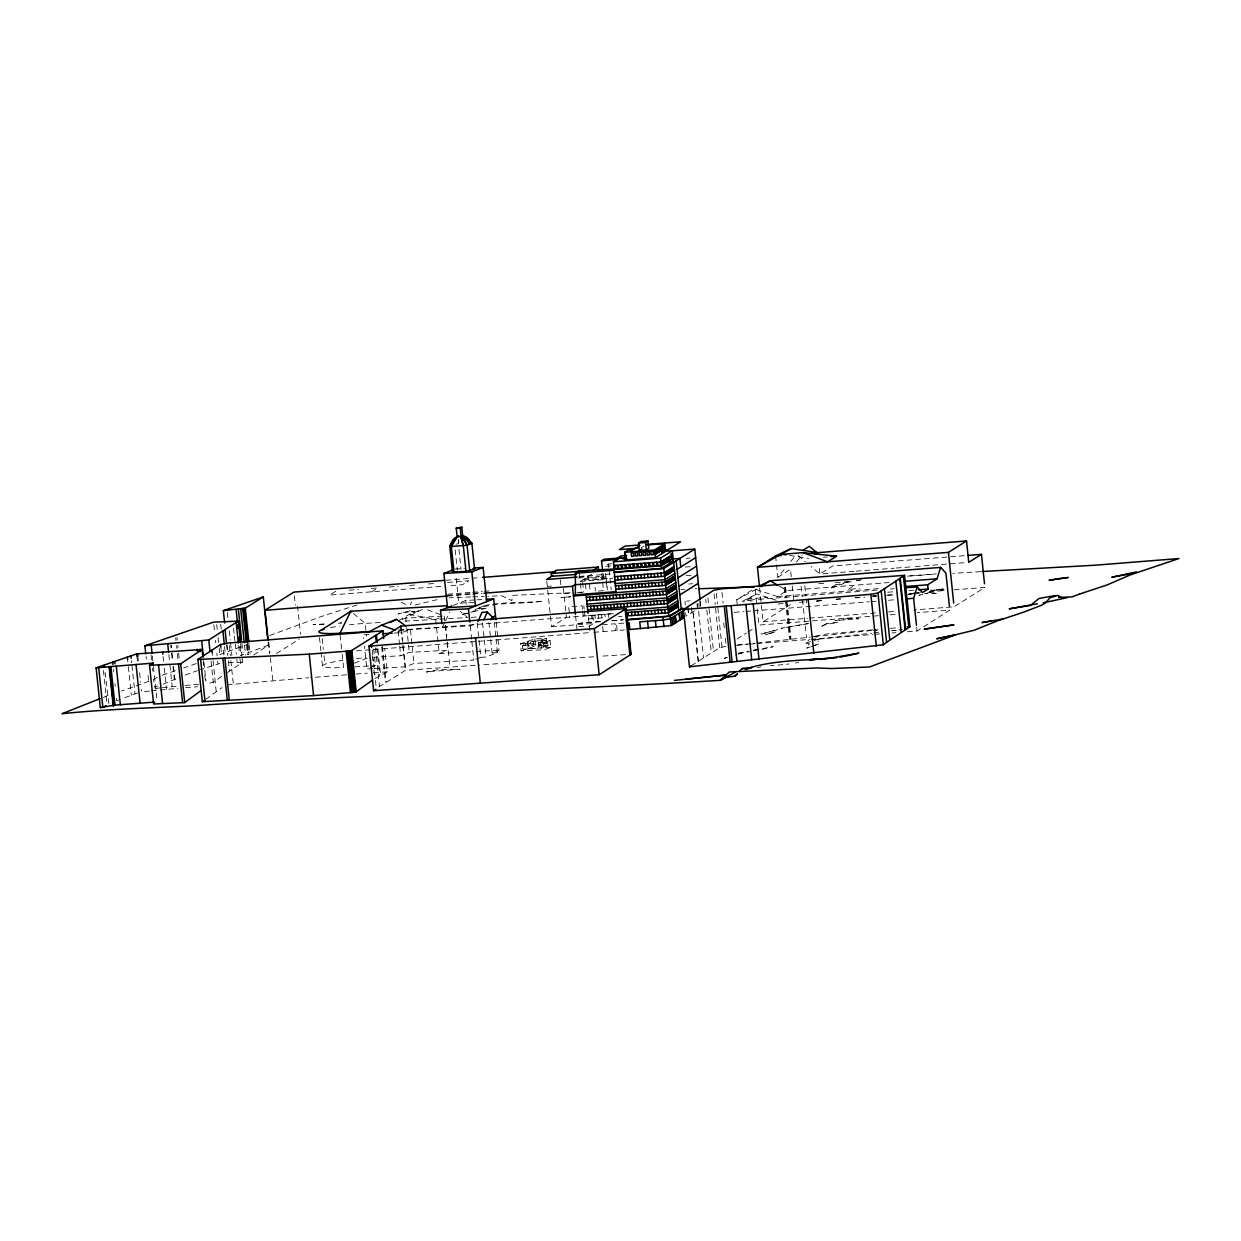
<?xml version="1.0" encoding="UTF-8"?>
<svg xmlns="http://www.w3.org/2000/svg" width="1241" height="1241" viewBox="0 0 1241 1241"><rect width="100%" height="100%" fill="white"/><g stroke="black" fill="none" stroke-linecap="round" stroke-linejoin="round"><path stroke-width="0.75" stroke-dasharray="5 3.75" d="M458.332 543.775L458.534 539.913M458.798 539.68L458.441 543M410.352 604.848L411.655 601.978M442.323 627.45L444.821 622.361M445.643 620.671L449.816 612.201M776.509 564.841L777.797 577.313L786.034 567.246M790.734 561.49L795.434 555.735M796.381 562.126L802.275 554.929M808.201 645.227L809.504 643.784L805.797 643.071L809.566 639.239M205.742 699.366L221.953 687.607M378.908 686.894L405.45 670.357L479.6 665.005M227.274 672.606L242.6 662.26L242.057 657.125M725.83 646.39L719.702 647.693L690.818 665.983M221.612 676.361L213.266 682.348L206.192 683.651M852.645 586.497L847.727 589.801L859.47 588.11M253.598 655.093L268.382 645.196L268.072 642.186M163.083 684.132L179.852 677.245M737.185 604.041L736.735 599.76L753.504 589.072M736.735 599.76L759.306 587.66M776.183 600.256L756.684 593.896L743.452 602.025M756.234 589.615L777.518 596.564L786.934 590.561L888.944 582.556M737.076 639.006L746.43 633.034M747.997 632.041L754.233 628.07M907.419 631.762L917.068 631.002L949.815 610.107L917.037 612.682M335.737 591.212L329.61 595.106L441.532 586.341M371.648 591.817L377.76 587.924L368.205 588.668M276.479 653.48L299.298 639.131M579.299 572.659L580.23 581.44L593.539 573.063M611.844 563.74L608.478 564.003L604.77 566.346L610.494 565.896M641.225 547.901L643.986 546.164M580.23 581.44L604.026 579.594L606.197 578.228L607.392 589.553M546.785 581.346L551.562 626.752L566.423 617.398L563.042 585.209M588.73 626.519L593.555 623.478L592.562 614.016M694.526 610.898L685.963 616.265L685.606 612.852M777.797 577.313L790.501 569.309L791.262 576.662M759.616 587.97L763.122 621.772L792.316 603.405M398.625 620.671L409.173 614.404L420.777 609.858M375.015 678.548L387.192 671.815L384.772 648.764M154.086 679.122L157.219 677.291M805.797 643.071L819.339 638.944L812.793 639.829L871.616 633.189M422.421 609.44L402.27 619.554M742.056 601.497L756.684 593.896M118.764 699.877L116.747 700.793L116.499 698.373M103.546 697.349L108.029 695.317M124.721 697.706L139.256 692.369M470.928 612.371L479.383 608.711L486.953 607.95L470.975 612.496M268.382 645.196L240.289 655.651M453.151 605.422L465.778 600.473L475.086 599.946M409.173 614.404L435.669 619.383L439.112 618.034M354.368 663.206L368.794 657.559M398.842 629.916L470.23 625.867L477.227 623.137L480.81 657.327L475.582 659.374M370.283 667.658L375.449 665.641L373.65 648.547M372.548 657.358L400.703 655.76L409.297 652.394L447.861 650.206L447.055 642.605M374.565 668.558L405.404 666.805L413.998 663.454L473.829 660.057L471.828 641.054M435.669 619.383L439.267 653.573L447.861 650.206M490.707 639.611L492.103 652.906L499.084 650.175L495.888 619.786M480.81 657.327L486.131 657.016L497.424 652.611L496.028 639.317M249.115 643.691L216.741 655.822M269.762 635.501L321.062 616.606L357.486 604.863M185.111 675.026L197.412 670.667M149.029 681.278L121.37 691.082M157.917 685.994L154.489 687.235L153.636 679.137M199.149 670.062L219.905 663.485M196.28 663.578L183.684 667.906M550.771 647.43L527.906 648.516L527.177 641.55L550.042 640.465L550.771 647.43L544.039 649.741L521.173 650.827L520.444 643.862L534.871 638.898L546.304 638.355L547.048 645.32L539.339 647.973L538.61 641.008L546.304 638.355M543.899 640.79L545.621 640.201L545.947 643.288M520.444 643.862L543.31 642.776L550.042 640.465M521.173 650.827L535.616 645.863L547.048 645.32M162.354 675.182L176.579 670.326M108.851 703.507L104.74 669.876M738.193 653.247L748.339 651.06M727.552 657.327L724.341 658.304L727.769 657.28M738.038 654.209L741.466 653.185L735.479 654.953M930.021 592.345L926.469 593.338L937.669 593.508L930.021 592.345L924.452 593.865M922.606 594.377L918.898 595.385L923.444 594.16M410.15 610.743L398.252 613.938L404.473 612.325L414.866 611.797L410.15 610.743L414.959 612.387M753.163 650.873L758.111 649.648M761.865 649.415L773.267 646.639L752.791 650.331M415.146 604.987L440.508 598.845M856.988 580.85L860.23 580.09M467.531 613.132L460.721 614.652L467.609 613.426M227.15 684.846L308.606 677.772M753.845 650.362L761.416 648.841M930.052 591.383L943.129 588.839L935.792 590.049L944.323 590.018M757.398 667.549L760.981 666.882M872.625 629.885L826.925 633.934L812.064 636.68L816.95 636.819L818.238 641.535M816.469 601.435L823.403 600.256M808.263 623.68L781.163 628.303L808.31 623.463M738.535 653.464L749.874 651.696M456.005 544.132L457.634 543.884M795.497 663.004L798.754 662.508M848.891 581.61L843.353 582.432L853.761 581.61M856.29 580.524L861.843 579.702M756.994 642.993L810.187 637.145M930.098 590.189L944.091 589.94M908.226 594.47L915.687 593.446M873.478 632.957L879.047 632.258L874.285 629.59L879.636 631.312M908.707 594.206L912.275 593.787M914.059 593.57L919.426 592.95M891.488 630.816L902.176 629.59L892.729 630.63M155.746 688.414L160.787 687.84M162.462 687.654L179.511 685.978M338.219 623.277L341.756 622.889L338.436 623.091M736.27 645.242L755.164 643.179M871.26 630.506L813.848 636.742M873.183 630.304L878.938 629.683M890.464 628.442L898.143 627.62M149.525 691.035L141.583 691.873L141.334 689.5M151.402 690.834L177.928 688.352M777.859 665.114L788.966 663.997M980.638 571.667L952.778 573.358M228.282 662.632L242.6 662.26M185.018 685.497L201.538 684.055M695.286 588.699L696.666 588.575M185.529 687.716L197.846 686.723M346.58 674.809L310.514 677.633M356.027 674.049L367.367 673.149M387.192 671.815L370.873 672.932M686.226 558.372L689.996 558.078M445.907 580.245L480.531 577.546M349.109 590.173L358.665 589.413M389.038 587.04L398.439 586.295M409.716 585.411L417.224 584.821M428.533 583.937L436.18 583.348M447.644 582.448L468.664 580.804L462.552 584.682L449.18 585.736M685.234 567.059L690.896 566.625M823.497 557.209L827.235 556.914M579.066 576.476L611.286 573.947M579.051 576.925L588.591 576.181L590.173 591.321M578.322 578.058L599.31 576.429L594.237 579.625L613.085 578.151M606.197 578.228L582.401 580.074L583.58 591.399M447.613 594.206L470.696 592.407M472.619 592.267L482.237 591.507M484.161 591.352L489.931 590.902M547.653 586.404L551.5 586.109M686.133 575.607L693.688 575.017M447.489 595.339L482.113 592.64M447.551 596.052L470.618 594.253M472.542 594.113L482.16 593.353M964.288 555.704L832.587 566.02L819.867 574.025L811.149 566.625M563.941 593.756L571.62 593.151M579.299 592.562L583.146 592.252M598.503 591.057L604.258 590.607M688.755 584.015L692.602 583.72M854.227 571.325L819.867 574.025L818.951 565.105M856.135 571.186L894.311 568.192M896.219 568.037L913.392 566.687M915.3 566.548L966.832 562.514M907.357 576.15L936.288 573.885M686.676 601.125L690.043 600.861M746.927 598.969L767.326 597.371M777.518 596.564L879.528 588.56M876.922 590.08L746.648 600.287L755.831 601.761M890.34 589.025L894.172 588.715M588.25 615.536L611.534 613.706M399.044 630.459L613.473 613.737M887.672 592.236L895.382 591.631M908.846 590.576L914.617 590.127M817.074 600.566L820.937 600.256M836.372 599.062L840.219 598.751M855.654 597.542L859.517 597.247M873.012 596.176L876.875 595.882M886.508 595.122L894.234 594.517M913.516 593.012L919.302 592.562M928.951 591.802L944.385 590.592M954.019 589.832L984.889 587.427L954.081 606.818L913.562 609.983M778.138 603.964L783.909 603.514M799.313 602.304L805.083 601.838M816.625 600.939L824.334 600.334M835.876 599.434L843.585 598.829M855.127 597.914L864.744 597.169M872.454 596.564L876.301 596.254M887.842 595.354L895.552 594.749M909.017 593.694L920.574 592.795M588.606 618.949L605.236 617.646L604.879 614.233M618.545 616.606L621.865 616.358M600.349 621.477L575.995 623.587L600.644 621.663M611.72 620.593L623.091 619.709M612.015 620.779L623.385 619.88M734.284 612.356L743.933 611.611M745.857 611.456L751.643 611.006M753.566 610.851L869.274 601.776M871.198 601.621L876.984 601.171M888.556 600.256L894.342 599.806M551.562 626.752L593.555 623.478M578.833 626.596L587.226 625.945M602.49 624.75L615.102 623.773L615.815 630.614M623.696 623.106L616.498 623.665L617.211 630.506M356.431 650.842L590.049 632.615L588.203 615.071M593.818 632.321L624.409 629.947M763.122 621.772L807.488 618.297M809.411 618.142L878.845 612.697M888.494 611.953L896.204 611.348M878.473 615.707L758.918 625.076L756.963 606.585M890.045 614.791L895.831 614.342M737.728 645.072L747.361 644.312M749.3 644.157L755.086 643.707M757.01 643.552L809.07 639.472M811.009 639.317L872.718 634.477M874.641 634.322L880.427 633.872M892 632.972L895.847 632.662M570.596 596.797L560.963 597.542L570.302 596.859M593.663 656.784L481.477 664.866M835.255 582.51L851.853 581.688M932.705 574.397L908.164 576.041M770.413 665.688L774.136 665.424M823.791 583.332L816.625 583.735M324.289 623.975L313.027 624.688L323.87 624.239M603.079 656.07L627.325 654.519M455.199 569.03L464.506 568.502M476.947 599.853L484.393 599.419M473.69 602.366L458.798 603.219L455.804 574.723M442.339 616.125L405.714 618.204L406.505 625.805M380.211 622.532L365.211 623.385A33.879 3.894 -6 0 0 349.45 624.75M404.83 621.136L467.578 617.568L460.364 611.503M471.301 617.366L476.885 617.041M369.042 634.492L363.256 634.818L363.66 638.619M394.095 633.065L401.805 632.631L410.414 629.265L413.998 663.454M439.267 653.573L474 651.603M475.924 651.494L499.084 650.175M492.103 652.906L497.424 652.611M354.802 666.805L375.449 665.641M372.626 668.666L366.855 668.992L364.451 646.204M680.844 589.475L684.675 589.273M570.146 592.748L512.471 595.339L511.85 600.613L501.597 595.727L487.744 596.269M544.178 642.342L537.818 642.652L537.586 640.325L543.93 640.015L544.225 643.877L547.964 642.776L548.289 645.878L545.295 646.902L544.97 643.815M576.894 592.438L583.239 592.159M470.742 596.952L449.211 597.79M472.666 596.874L484.176 596.409M872.609 595.664L876.068 595.789M789.664 555.472L808.543 558.388M427.447 609.812L442.587 615.396M398.454 631.39L401.805 632.631L403.015 644.017M401.277 602.226L406.334 604.662M779.27 586.109L786.934 590.561M353.483 613.504L365.211 623.385L366.204 632.879M798.072 555.518L805.331 561.692M916.665 627.155L917.068 631.002M804.804 585.83L805.874 596.099M806.231 599.512L806.603 602.94M801.065 586.14L802.151 596.44M802.508 599.868L806.479 637.626M785.569 587.365L786.67 597.743M787.027 601.202L791.029 639.255M784.979 587.412L786.08 597.79M786.437 601.249L790.439 639.301M784.079 587.489L785.181 597.867M785.537 601.342L789.54 639.425M755.211 589.94L756.777 604.739M721.998 592.422L723.131 603.157M723.736 622.889L724.341 628.66M725.349 638.277L725.954 644.048M716.336 593.26L717.469 604.01M717.841 607.594L721.983 647.026M714.056 593.912L715.188 604.677M715.561 608.261L719.702 647.693M707.897 597.821L708.642 604.987M709.03 608.571L713.544 651.556M705.695 599.248L706.067 602.831M706.827 610.029L711.357 653.185M700.265 601.466L700.839 606.911M699.753 600.318L700.467 607.144M698.807 603.622L699.164 607.051M698.667 611.379L703.569 658.102M697.333 603.653L697.69 607.082M696.961 603.886L697.318 607.314M691.377 607.392L691.92 612.527M688.228 607.563L688.941 614.404M687.855 607.795L688.569 614.636M685.001 601.264L685.358 604.677M608.478 564.003L608.866 567.664M609.067 569.495L611.177 589.646M605.499 573.373L607.206 589.615M608.214 613.969L608.571 617.398M603.467 574.319L604.026 579.594M602.831 573.14L603.39 578.446L605.872 576.879L584.868 578.523L586.264 591.74M601.761 573.683L603.483 590.173M601.559 614.497L601.916 617.909M602.676 626.472L603.219 631.591M598.224 614.745L598.596 618.173M595.028 587.21L595.432 591.011M594.904 615.009L595.261 618.421M591.585 615.272L591.941 618.685M583.828 605.701L584.185 609.114M584.371 610.836L584.914 615.955M580.416 583.332L581.409 592.764M582.51 609.253L582.153 605.841L568.704 606.88L569.79 617.134M582.696 610.96L583.223 616.094M575.607 616.048L577.267 631.902M560.28 579.656L560.823 584.79M543.31 642.776L544.039 649.741M534.871 638.898L535.616 645.863M494.228 622.222L495.826 637.409M488.907 622.517L490.505 637.719M482.547 622.827L484.145 638.029M484.331 639.922L486.131 657.016M470.23 625.867L471.642 639.162M465.778 600.473L466.182 604.274M458.906 549.267L461.031 569.417M455.183 549.841L457.293 569.991M445.643 625.402L446.807 636.462M447.38 642L450.002 666.867M444.262 616.017L445.069 623.618M445.271 625.511L446.853 640.713M406.707 627.698L409.297 652.394M403.216 645.925L405.404 666.805M401.091 628.877L402.255 639.937M402.829 645.475L405.45 670.357M398.113 631.064L399.509 644.358M399.711 646.266L400.703 655.76M382.43 646.359L386.153 681.697M381.701 646.825L385.424 682.271M377.993 650.175L380.661 675.585M376.892 648.081L379.808 675.833M375.434 647.926L379.482 686.428M372.269 649.974L373.432 661.081M373.727 663.857L374.891 674.964M375.48 680.518L376.054 686.071M372.393 655.853L372.983 661.422M373.851 669.783L374.441 675.352M366.328 634.058L366.545 636.199M340.143 635.159L341.942 652.254M342.144 654.147L343.54 667.441A33.879 3.894 -6 0 1 322.474 666.029L321.078 652.673M322.226 638.634L323.358 649.322M324.025 655.729L324.925 664.276M319.48 637.486L320.876 650.78M297.545 605.918L300.539 634.322M294.319 595.882L295.311 605.313M268.77 642.404L269.84 652.595M270.383 657.699L272.787 680.626M268.366 642.45L269.561 653.805M249.162 644.917L250.124 654.116M247.657 643.164L248.619 652.27M247.797 645.165L248.758 654.364M247.238 645.273L248.2 654.488M246.556 645.413L247.517 654.612M244.57 645.816L245.547 655.031M241.933 643.195L242.91 652.409M240.614 643.412L241.886 655.403M240.009 646.514L240.645 652.673M238.629 645.723L239.684 654.333M239.978 658.645L240.521 663.811M233.603 628.396L234.146 633.53M234.409 636.106L234.952 641.256M235.216 643.831L236.302 654.116M236.845 659.266L237.109 661.841M227.351 612.449L227.987 618.607M229.275 630.893L230.252 640.108M230.578 643.179L231.865 655.465M229.275 645.506L230.345 655.667M230.873 660.739L233.277 683.589M226.932 644.622L227.91 653.898M226.684 645.103L227.77 655.465M228.313 660.631L229.399 670.978M224.528 646.577L225.35 654.395M220.681 624.207L221.224 629.373M223.396 650.036L223.938 655.201M220.851 647.026L221.658 654.69M216.71 624.518L217.268 629.699M218.075 637.486L218.618 642.667M219.176 647.849L219.983 655.636M213.84 624.735L214.662 632.522M215.469 640.294L215.748 642.885M216.834 653.262L217.113 655.869M217.656 661.05L217.935 663.64M212.133 652.828L212.413 655.434M213.08 660.553L216.229 691.873M211.032 661.143L213.266 682.348M203.958 662.43L204.517 667.736M204.796 670.388L205.913 680.999M203.214 660.383L204.02 668.17M204.765 675.182L205.494 682.178M176.982 637.424L177.246 640.03M177.804 645.242L178.068 647.849M178.626 653.045L179.433 660.864M175.726 637.874L175.989 640.496M176.548 645.754L176.827 648.376M177.37 653.619L177.928 658.878M171.242 645.01L171.522 647.678M172.08 653.03L172.933 661.05M173.492 666.386L174.903 679.758M170.715 645.211L171.01 647.895M171.568 653.262L172.421 661.313M172.98 666.681L174.392 680.099M168.854 654.596L169.691 662.601M169.97 665.269L172.204 686.599M163.083 656.536L163.579 661.22M164.308 668.232L166.527 689.282M152.348 656.039L152.907 661.437M153.481 666.836L156.909 699.459M151.076 654.829L151.65 660.228M152.503 668.325L152.783 671.024M146.035 656.567L146.314 659.266M148.02 675.461L148.873 683.558M137.829 656.194L138.325 660.957M139.581 672.855L140.574 682.364M136.944 656.272L137.441 661.019M131.468 660.569L131.717 662.942M131.965 665.3L134.943 693.641M127.59 659.483L127.839 661.872M128.335 666.634L131.344 695.239M113.443 669.395L113.707 671.8M114.979 683.884L115.227 686.304M103.422 670.435L107.036 704.857M792.223 585.845L793.93 602.381M775.578 555.937L776.323 563.057M330.618 627.62A33.879 3.894 -6 0 1 339.413 626.085M322.474 666.029A33.879 3.894 -6 0 1 343.012 660.259M356.415 658.568A33.879 3.894 -6 0 1 365.94 657.746M698.264 661.251L692.943 611.146L698.264 661.251M835.969 584.713L829.919 588.529L844.004 583.456L835.969 584.713M826.506 623.634L820.223 627.015L824.908 624.828L838.249 622.175L826.506 623.634M483.494 605.918L475.443 609.44C496.927 600.908 520.739 604.925 543.17 601.078C523.283 603.281 503.024 601.389 483.494 605.918M818.657 644.063L806.759 648.112L818.657 644.063M528.619 642.652L525.424 643.753L525.827 647.631L529.038 646.53L528.619 642.652M533.444 640.992L530.233 642.093L530.636 645.972L533.847 644.87L533.444 640.992M523.888 645.087L522.29 645.63L522.616 648.733L524.214 648.174L523.888 645.087M542.193 641.38L540.487 641.969L540.812 645.056L542.519 644.467L542.193 641.38M769.606 633.515L765.775 634.803L775.656 631.669L769.606 633.515M777.766 629.652L760.873 634.151L777.766 629.652M428.145 671.66L426.299 672.048L438.445 669.566L460.054 669.271L428.145 671.66M848.099 618.499L834.991 620.624L858.927 618.747L848.099 618.499M547.746 642.9L542.658 643.148L542.906 645.475L547.995 645.227L547.746 642.9M528.232 645.041L523.144 645.289L523.547 649.167L528.635 648.919L528.232 645.041M535.848 644.684L530.776 644.932L531.179 648.795L536.252 648.562L535.848 644.684M540.936 644.451L538.392 644.56L538.796 648.438L541.34 648.314L540.936 644.451"/><path stroke-width="1.5" d="M675.818 582.556L665.905 588.792L573.497 596.006L575.359 594.827L575.405 573.233L579.113 570.907L614.481 568.999M462.412 535.957L463.932 536.36A12.162 10.921 7.8 0 1 467.904 538.47L471.875 543.372L474.574 568.999L466.011 571.465L452.453 571.884L449.769 546.242L452.469 540.362A11.836 11.541 -48.1 0 1 455.773 537.4L458.736 536.05M454.035 572.148L451.352 546.505L454.004 540.44A12.239 9.385 -76.6 0 1 456.921 537.369L458.084 536.624M916.463 625.231L913.624 598.302L917.161 586.915L905.666 587.815M904.549 586.605L927.648 584.79L937.064 578.787L940.6 567.401L770.072 580.788L758.375 586.466M671.738 557.721L671.195 553.874M477.894 621.601L481.973 612.387L487.279 612.077L493.825 618.421L490.598 619.678M483.897 619.755L487.279 612.077M324.149 629.171A33.879 3.894 -6 0 0 339.941 633.267L350.784 611.224L447.349 605.748M469.067 540.393L467.407 538.284A11.836 10.269 -36.4 0 0 464.056 536.221L457.122 536.686L449.769 546.242L451.352 546.505L457.122 536.686L456.223 528.139L461.823 527.285L462.722 535.833L466.507 539.463M100.102 698.621L62.05 713.715C107.315 708.999 152.938 707.99 198.436 705.493C372.222 693.672 546.381 691.221 720.152 680.332L725.411 677.602L735.075 676.035L737.371 673.537M739.683 671.055L741.978 668.558L751.643 667.534L745.329 669.628M886.586 642.326L909.948 626.767L904.549 575.343L721.626 588.839L713.684 590.328L683.434 609.533L689.469 666.836L883.313 644.793L886.586 642.326L881.172 590.887M383.702 638.526L382.895 630.847L229.011 642.962L220.588 644.482L197.893 659.436L202.33 701.692L313.585 695.596L355.469 692.214L372.517 680.115M629.932 655.077L631.064 654.286L626.255 608.555L400.796 626.116L368.949 646.142L373.634 690.71L599.17 674.732L629.932 655.077L625.123 609.269M735.075 676.035L737.464 674.251M201.244 690.399L184.738 702.577L153.589 704.004L149.525 665.3L153.093 663.097L153.341 665.533M202.33 701.692L203.586 700.839M149.525 665.3L180.674 663.826L202.066 649.477L202.795 656.489M103.608 707.137L105.904 705.617M904.549 575.343L877.868 593.074L870.872 594.33L683.434 609.533M321.326 630.087L350.784 611.224L351.684 611.984M760.842 586.667L770.072 580.788L777.735 585.225M927.648 584.79L928.097 589.056L922.497 592.64L917.161 586.915M145.74 653.867L144.902 645.754L208.798 639.953L238.272 621.152L240.444 641.706M457.541 536.67L458.348 536.205M689.469 666.836L690.818 665.983M375.899 689.282L373.634 690.71M268.165 640.558L264.985 610.293L293.915 592.097L443.983 580.4M197.893 659.436L309.242 654.147L351.125 650.858L382.895 630.847M576.367 574.412L551.547 576.336L551.237 573.497L556.325 570.302L598.333 567.028L598.72 570.782M553.005 575.421L546.583 579.454L577.127 577.081M602.474 569.603L601.544 560.777L604.01 559.226L625.619 557.535M593.245 570.224L598.333 567.028M638.541 543.062L641.023 541.51L648.019 540.952L648.795 548.367L646.328 549.918L639.317 550.461L638.541 543.062L645.537 542.519L648.019 540.952M646.747 544.427L680.642 541.79L655.419 557.643L625.448 559.986L624.642 552.292L628.613 549.81L633.655 549.406L639.844 545.513M484.068 593.214L572.473 586.31L575.7 584.294M616.063 558.946L620.795 555.968L626.503 555.534M616.032 592.686L613.442 561.816L619.026 558.31L626.612 557.705M625.96 556.325L625.107 553.222M639.317 550.461L641.799 548.91M625.448 559.986L626.721 559.195M624.642 552.292L654.596 549.965L664.773 543.574L665.579 551.268L694.758 549.08L700.079 599.636M613.442 561.816L660.522 558.14L672.296 550.74L673.367 560.994L661.593 568.394L614.528 572.07M673.103 558.434L661.329 565.834L614.248 569.51M670.854 561.196L669.613 561.971L670.45 561.909M613.907 572.458L663.78 568.564L694.758 549.08M674.142 566.61L664.23 572.846L614.357 576.724M674.499 570.022L664.587 576.258L614.714 580.152M677.074 569.324L695.658 557.628M674.856 573.451L664.943 579.671L615.071 583.565M675.104 575.715L665.192 581.951L615.303 585.845M675.461 579.144L665.548 585.38L615.66 589.258M677.974 577.872L696.558 566.175M676.066 584.837L666.153 591.073L586.341 597.293M678.874 586.419L697.458 574.723M676.423 588.25L666.51 594.486L586.698 600.722M676.779 591.678L666.867 597.914L587.055 604.134M677.012 593.958L667.1 600.194L587.303 606.415M679.773 594.966L698.357 583.27M677.384 597.371L667.456 603.607L587.66 609.827M677.741 600.784L667.829 607.02L626.022 610.293M677.974 603.064L668.061 609.3L628.163 612.418L628.52 615.831L668.418 612.728L678.331 606.492M626.41 620.066L670.093 616.25L682.86 608.214L668.775 616.141L626.891 619.414M684.877 609.657L682.271 611.301L683 618.142L671.164 625.573L629.808 629.513L629.094 622.687M814.623 554.556L817.664 552.648L791.246 548.569L775.578 555.937L757.475 567.323L759.43 586.093M791.246 548.569L757.475 567.323L948.434 552.369L966.537 540.983L968.74 562.359L981.46 554.355L984.501 583.751M802.974 550.29L809.334 546.288L816.594 552.447M803.16 552.648L836.589 556.185L827.607 561.832L803.16 552.648L782.125 554.308L785.894 554.882M368.949 646.142L594.33 628.582L626.255 608.555M224.652 622.998L223.349 610.65L245.299 608.121L263.309 596.905L267.746 639.162M102.755 707.463L100.288 707.525L96.115 667.844L153.093 663.097M100.288 707.525L114.948 705.105L154.768 702.096M735.417 672.126L720.152 680.332L729.305 671.97L817.136 667.968L831.423 668.527L869.445 666.991L955.958 634.632L974.092 630.257L996.911 621.058L1023.623 612.154L1041.618 605.236L1045.76 602.723L1049.777 597.929L1057.565 595.385L1060.512 596.657L1058.495 597.433L1072.053 596.89L1079.561 594.067M368.267 632.181L381.639 625.169L396.546 619.337L405.791 625.96M389.969 622.563L396.546 619.337M747.858 668.356C776.23 659.483 807.022 660.677 836.543 657.683M456.223 528.139L461.823 527.285M449.769 546.242L450.964 545.761M451.352 546.505L467.05 545.264L471.875 543.372L462.722 535.833L460.985 535.926M486.705 601.621L483.121 567.447L471.828 571.853L475.427 606.042L447.505 607.625L443.921 573.435L451.972 570.286M441.92 623.649L440.524 610.355L451.74 605.965M440.524 610.355L468.446 608.773L493.701 598.891L495.888 619.786M491.994 617.351L495.5 615.986M223.349 610.65L263.309 596.905M144.902 645.754L213.561 622.144L238.272 621.152M96.115 667.844L136.696 653.883L202.066 649.477M1079.577 594.067L1107.282 584.868L1130.101 574.971L1178.95 558.543L1095.26 565.198L981.988 571.527M1037.46 603.762L1009.166 608.866L1030.464 605.391L1039.089 598.441L1055.377 595.54M1136.523 571.884L1111.812 577.22L1132.537 573.513M845.105 656.241L858.834 653.154L830.307 658.102L809.287 659.824L825.73 658.676L820.285 659.514M955.958 634.632L936.676 638.774L954.019 635.252M1067.415 597.604L1043.2 602.831M991.73 620.888L982.019 622.579L1003.162 618.964M839.971 657.11L843.399 656.52M686.025 679.153L726.264 675.011L674.499 680.394M639.487 545.001L624.937 546.133L619.414 549.608L637.595 548.196M647.507 544.908L664.773 543.574M630.133 550.833L632.367 550.663M664.23 549.996L668.046 549.701M601.544 560.777L617.739 559.52M623.137 559.102L626.736 558.807M672.343 559.024L679.897 558.434L680.782 566.982M673.367 560.994L669.209 562.685L670.9 562.545M482.454 577.391L555.565 571.698M551.237 573.497L589.428 570.519M775.578 555.937L781.318 555.487M811.924 553.083L966.537 540.983M575.405 573.233L614.062 570.224M830.974 556.62L836.589 556.185M574.955 584.759L615.552 581.595M264.985 610.293L447.551 596.052M968.104 555.41L981.46 554.355M575.359 594.827L615.955 591.662M904.348 581.346L937.064 578.787M918.48 589.816L928.097 589.056M905.914 598.907L913.624 598.302M754.388 586.931L698.714 588.73M473.814 567.975L483.121 567.447M443.921 573.435L471.828 571.853M486.255 599.325L493.701 598.891M339.941 633.267L369.973 631.56M382.538 633.717L392.172 633.174M907.124 626.891L909.948 626.767M741.978 668.558L747.098 668.682M670.093 616.25L668.775 616.141L663.78 568.564M471.875 543.372L469.734 541.665M472.992 568.735L474.574 568.999M381.639 625.169L395.088 630.133M461.916 536.143L463.172 536.67A11.045 10.13 68.6 0 1 466.414 539.106L469.47 544.318M461.419 536.329L462.35 536.903A12.162 7.57 87.2 0 1 464.755 539.54L467.05 545.264L469.734 570.891M671.397 553.843L671.521 557.798M940.6 567.401L945.937 573.125L949.427 606.415M467.05 545.264L461.109 536.453L460.209 527.906M463.312 545.823L461.636 540.161A11.836 2.125 68.9 0 1 461.14 537.198L463.312 545.823L466.011 571.465M903.401 576.103L908.784 627.325M900.252 578.197L905.62 629.296M899.741 578.539L905.092 629.575M895.816 581.16L901.137 631.917M884.43 588.73L889.735 639.332M877.992 592.996L883.313 644.793M870.872 594.33L876.332 646.235M808.201 599.419L813.863 653.34M753.194 603.886L758.996 659.049M745.919 604.476L751.751 660.01M731.089 605.67L736.952 661.484M726.218 606.073L732.112 662.136M724.294 606.229L730.204 662.415M676.174 560.777L681.169 608.354M681.945 618.794L681.216 611.968L679.37 613.132L680.084 619.973M673.692 562.328L678.687 609.905M679.773 620.159L679.06 613.333L675.399 615.629L676.112 622.455M673.32 567.121L673.677 570.55M674.282 576.243L674.639 579.656M675.228 585.364L675.6 588.777M676.19 594.47L676.547 597.898M677.152 603.591L677.508 607.004M672.498 567.649L672.855 571.062M673.444 576.755L673.801 580.183M674.406 585.876L674.763 589.289M675.368 594.997L675.725 598.41M676.329 604.103L676.686 607.532M671.66 568.161L672.017 571.589M672.622 577.282L672.979 580.695M673.584 586.404L673.941 589.816M674.546 595.509L674.902 598.938M675.492 604.631L675.864 608.043M670.838 568.688L671.195 572.101M671.8 577.794L672.157 581.222M672.762 586.915L673.118 590.328M673.708 596.037L674.08 599.45M674.67 605.143L675.026 608.571M675.802 622.656L675.088 615.815L670.435 618.747L663.252 620.019L639.736 621.85L640.449 628.691M670.016 569.2L670.373 572.628M670.978 578.322L671.334 581.734M671.924 587.443L672.281 590.856M672.886 596.549L673.243 599.977M673.847 605.67L674.204 609.083M669.194 569.728L669.551 573.14M670.14 578.833L670.497 582.262M671.102 587.955L671.459 591.368M672.064 597.076L672.42 600.489M673.025 606.182L673.382 609.61M673.537 616.793L674.251 623.634M668.356 570.24L668.713 573.668M669.318 579.361L669.675 582.774M670.28 588.482L670.636 591.895M671.241 597.588L671.598 601.016M672.188 606.709L672.544 610.122M667.534 570.767L667.891 574.18M668.496 579.873L668.852 583.301M669.457 588.994L669.814 592.407M670.404 598.115L670.76 601.528M671.365 607.221L671.722 610.65M671.986 617.77L672.715 624.611M666.712 571.279L667.069 574.707M667.674 580.4L668.03 583.813M668.62 589.506L668.977 592.934M669.582 598.627L669.938 602.056M670.543 607.749L670.9 611.161M664.54 551.919L663.857 545.357L664.044 552.229M665.874 571.806L666.246 575.219M666.836 580.912L667.193 584.34M667.798 590.033L668.154 593.446M668.759 599.155L669.116 602.568M669.721 608.261L670.078 611.689M670.078 615.319L671.164 625.573M665.052 572.318L665.409 575.746M666.014 581.44L666.37 584.852M666.975 590.545L667.332 593.974M667.937 599.667L668.294 603.079M668.883 608.788L669.24 612.201M662.322 553.3L661.639 546.754L661.825 553.626M660.522 558.14L661.593 568.394M660.91 573.094L661.267 576.522M661.856 582.215L662.229 585.628M662.818 591.337L663.175 594.749M663.78 600.442L664.137 603.871M664.742 609.564L665.098 612.976M662.896 616.606L663.982 626.86M657.575 573.358L657.932 576.77M658.537 582.479L658.893 585.892M659.498 591.585L659.855 595.013M660.46 600.706L660.817 604.119M661.406 609.827L661.763 613.24M654.596 549.965L655.419 557.643M654.255 573.621L654.612 577.034M655.217 582.727L655.574 586.155M656.163 591.848L656.536 595.261M657.125 600.97L657.482 604.383M658.087 610.076L658.444 613.504M650.936 573.885L651.292 577.298M651.882 582.991L652.239 586.419M652.844 592.112L653.2 595.525M653.805 601.218L654.162 604.646M654.767 610.339L655.124 613.768M655.419 620.624L656.132 627.465M645.537 542.519L646.328 549.918M647.6 574.133L647.957 577.561M648.562 583.254L648.919 586.667M649.524 592.376L649.881 595.789M650.47 601.482L650.842 604.91M651.432 610.603L651.789 614.016M644.281 574.397L644.637 577.81M645.242 583.518L645.599 586.931M646.189 592.624L646.545 596.052M647.15 601.745L647.507 605.158M648.112 610.867L648.469 614.279M647.585 621.245L648.298 628.086M640.945 574.661L641.318 578.073M641.907 583.766L642.264 587.195M642.869 592.888L643.226 596.3M643.831 602.009L644.188 605.422M644.777 611.115L645.149 614.543M637.626 574.909L637.983 578.337M638.588 584.03L638.944 587.443M639.549 593.151L639.906 596.564M640.496 602.257L640.868 605.686M641.457 611.379L641.814 614.791M634.306 575.172L634.663 578.585M635.252 584.294L635.625 587.707M636.214 593.4L636.571 596.828M637.176 602.521L637.533 605.934M638.138 611.642L638.495 615.055M630.971 575.436L631.343 578.849M631.933 584.542L632.29 587.97M632.894 593.663L633.251 597.092M633.856 602.785L634.213 606.197M634.803 611.891L635.175 615.319M627.651 575.7L628.008 579.113M628.613 584.806L628.97 588.234M629.575 593.927L629.932 597.34M630.521 603.048L630.878 606.461M631.483 612.154L631.84 615.583M624.332 575.948L624.688 579.376M625.278 585.069L625.65 588.482M626.24 594.191L626.596 597.604M627.201 603.297L627.558 606.725M625.883 608.788L630.692 654.519M620.996 576.212L621.353 579.625M621.958 585.333L622.315 588.746M622.92 594.439L623.277 597.867M623.882 603.56L624.239 606.973M617.677 576.476L618.034 579.888M618.639 585.581L618.995 589.01M619.585 594.703L619.957 598.115M620.547 603.824L620.903 607.237M616.265 594.966L616.622 598.379M617.227 604.072L617.584 607.501M612.945 595.215L613.302 598.643M613.892 604.336L614.264 607.749M609.61 595.478L609.967 598.907M610.572 604.6L610.929 608.012M606.291 595.742L606.647 599.155M607.252 604.863L607.609 608.276M602.971 596.006L603.328 599.419M603.917 605.112L604.289 608.54M599.636 596.254L599.992 599.682M600.597 605.375L600.954 608.788M596.316 596.518L596.673 599.93M597.278 605.639L597.635 609.052M592.996 596.781L593.353 600.194M593.943 605.887L594.299 609.315M594.33 628.582L599.17 674.732M589.661 597.03L590.018 600.458M590.623 606.151L590.98 609.579M586.093 595.013L588.017 613.256M572.473 586.31L575.421 614.233M475.536 637.548L480.267 682.519M468.446 608.773L469.843 622.067M400.796 626.116L401.091 628.877M376.395 634.942L377.202 642.559M375.573 635.454L376.101 640.511M371.214 644.7L371.509 647.492M351.824 650.424L356.167 691.671M351.296 650.749L355.64 692.09M351.125 650.858L355.469 692.214M349.869 650.967L354.212 692.307M348.643 651.06L352.987 692.385M347.93 651.106L352.273 692.447M347.201 651.168L351.544 692.494M346.099 651.261L350.443 692.602M309.242 654.147L313.585 695.596M245.299 608.121L248.836 641.861M243.919 608.369L247.471 642.093M243.36 608.462L246.912 642.217M242.678 608.586L246.23 642.342M240.707 608.959L244.26 642.745M238.381 609.378L241.607 640.108M236.116 609.564L237.419 621.881M237.729 624.968L238.055 628.039M239.032 637.285L239.358 640.356M236.178 622.486L238.35 643.148M225.04 629.59L226.405 642.528M222.899 630.955L224.264 643.986M224.9 658.149L229.321 700.188M222.899 658.257L227.32 700.374M220.588 644.482L220.851 647.026M211.978 650.144L212.258 652.75M208.798 639.953L209.915 650.548M201.725 641.209L203.4 657.125M199.91 649.338L200.142 651.665M200.608 659.312L205.044 701.491M197.241 649.152L197.49 651.494M180.674 663.826L184.738 702.577M178.518 663.935L182.582 702.67M167.721 643.939L168.559 651.928M162.587 651.866L162.835 654.209M158.522 664.881L162.571 703.352M151.216 645.258L152.069 653.34M137.58 653.821L137.829 656.194M136.696 653.883L136.944 656.272M136.029 664.431L140.14 703.476M130.972 655.853L131.22 658.211M127.342 657.11L127.59 659.483M116.266 665.983L120.346 704.857M114.73 661.437L114.979 663.842M112.683 662.136L112.947 664.555M110.868 666.401L114.948 705.105M109.503 667.208L113.567 705.912M109.177 667.224L113.241 705.912M104.244 665.052L104.492 667.456M98.691 667.72L102.817 706.92M948.434 552.369L953.693 603.064M455.68 539.013A12.239 7.182 70.2 0 1 457.169 536.965M614.605 565.027L614.342 568.843L614.605 565.027M655.558 550.57L655.419 554.308L655.558 550.57M656.427 550.027L656.287 553.765L656.427 550.027M657.296 549.484L657.156 553.207L657.296 549.484M658.164 548.941L658.025 552.664L658.164 548.941M659.033 548.398L658.893 552.121L659.033 548.398M659.902 547.839L659.762 551.578L659.902 547.839M660.77 547.297L660.631 551.035L660.77 547.297M662.492 546.211L662.368 549.934L662.492 546.211M661.872 561.242L661.608 565.043L661.872 561.242M662.741 560.699L662.477 564.5L662.741 560.699M663.609 560.141L663.346 563.957L663.609 560.141M664.478 559.598L664.214 563.414L664.478 559.598M665.347 559.055L665.083 562.871L665.347 559.055M666.215 558.512L665.952 562.313L666.215 558.512M667.084 557.969L666.82 561.77L667.084 557.969M667.937 557.426L667.689 561.227L667.937 557.426M668.806 556.883L668.558 560.684L668.806 556.883M669.675 556.325L669.411 560.141L669.675 556.325M1056.836 578.973L1049.079 580.292L1068.16 577.484L1056.836 578.973M947.069 625.774L924.142 629.156L954.003 624.906L947.069 625.774M633.437 552.757L631.204 552.928L631.56 556.356L633.794 556.17L633.437 552.757M637.362 552.447L635.128 552.633L635.485 556.046L637.719 555.875L637.362 552.447M641.287 552.152L639.037 552.323L639.394 555.735L641.644 555.565L641.287 552.152M645.196 551.842L642.962 552.012L643.319 555.441L645.568 555.254L645.196 551.842M649.121 551.531L646.887 551.718L647.244 555.13L649.477 554.96L649.121 551.531M653.045 551.237L650.796 551.407L651.168 554.82L653.402 554.649L653.045 551.237M617.196 565.26L614.388 565.477L614.745 568.89L617.553 568.673L617.196 565.26M621.105 564.95L618.313 565.167L618.67 568.58L621.477 568.362L621.105 564.95M625.03 564.639L622.237 564.857L622.594 568.285L625.386 568.052L625.03 564.639M628.954 564.329L626.147 564.546L626.519 567.975L629.311 567.758L628.954 564.329M632.879 564.035L630.071 564.252L630.428 567.664L633.236 567.447L632.879 564.035M636.788 563.724L633.996 563.941L634.353 567.354L637.16 567.137L636.788 563.724M640.713 563.414L637.921 563.631L638.277 567.059L641.07 566.842L640.713 563.414M644.637 563.119L641.83 563.336L642.186 566.749L644.994 566.532L644.637 563.119M648.562 562.809L645.754 563.026L646.111 566.439L648.919 566.222L648.562 562.809M652.471 562.499L649.679 562.716L650.036 566.144L652.828 565.927L652.471 562.499M656.396 562.189L653.588 562.421L653.96 565.834L656.753 565.617L656.396 562.189M660.321 561.894L657.513 562.111L657.87 565.524L660.677 565.307L660.321 561.894"/></g></svg>
